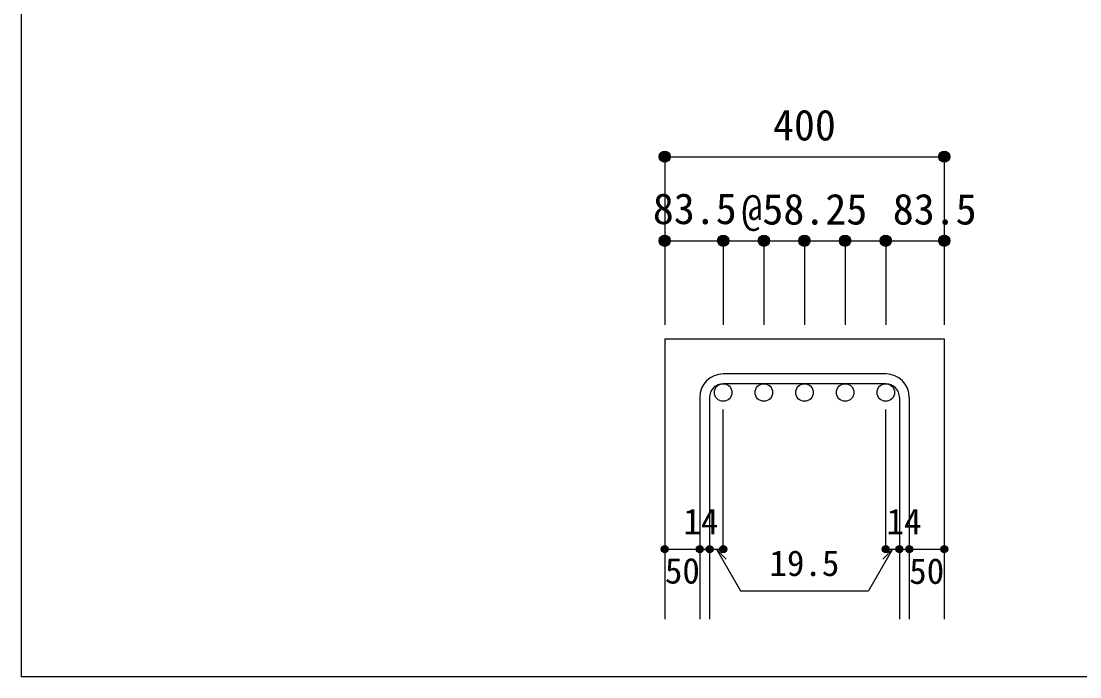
# Model space of a CAD drawing. Units: millimetres at full size, sheet at 1:20. Extents: x -3982 to 3969, y -2797 to 2801.
# Drawn here: x -3982 to -2471, y -2797 to -1861 of the extents above; entities that cross this region are included whole.
import ezdxf
from ezdxf.enums import TextEntityAlignment as Align

# ---------------------------------------------------------------- set-up
doc = ezdxf.new("R2010")
doc.units = ezdxf.units.MM
doc.header["$LTSCALE"] = 20
doc.header["$PDMODE"] = 32
doc.header["$PDSIZE"] = 10
for name, color, linetype in [('6-1_躯体線', 2, 'Continuous'), ('6-5_梁主筋', 7, 'Continuous'), ('6-6_S.T.P.', 7, 'Continuous'), ('6-D_寸法', 4, 'Continuous'), ('F-0_枠', 6, 'Continuous')]:
    doc.layers.add(name, color=color, linetype=linetype)
doc.styles.add('ＭＳ ゴシック', font='')
doc.styles.get('ＭＳ ゴシック').set_extended_font_data('MS Gothic')

msp = doc.modelspace()

# ---------------------------------------------------------------- linework, layer by layer
at = {"layer": '6-1_躯体線'}
for p, q in [((-3063.37, -2314.67), (-3063.37, -2714.67)), ((-3063.37, -2314.67), (-2664.37, -2314.67)), ((-2664.37, -2314.67), (-2664.37, -2714.67))]:
    msp.add_line(p, q, dxfattribs=at)
at = {"layer": '6-5_梁主筋', "color": 3}
for centre in [(-2979.87, -2391.17), (-2921.87, -2391.17), (-2863.87, -2391.17), (-2805.87, -2391.17), (-2747.87, -2391.17)]:
    msp.add_circle(centre, 12.5, dxfattribs=at)
at = {"layer": '6-6_S.T.P.'}
for p, q in [((-2747.87, -2364.67), (-2979.87, -2364.67)), ((-2747.87, -2378.67), (-2979.87, -2378.67)), ((-3013.37, -2398.17), (-3013.37, -2714.67)), ((-2999.37, -2398.17), (-2999.37, -2714.67)), ((-2728.37, -2398.17), (-2728.37, -2714.67)), ((-2714.37, -2398.17), (-2714.37, -2714.67))]:
    msp.add_line(p, q, dxfattribs=at)
for centre, radius, start, end in [((-2979.87, -2398.17), 33.5, 90, 180), ((-2747.87, -2398.17), 33.5, 0, 90), ((-2979.87, -2398.17), 19.5, 90, 180), ((-2747.87, -2398.17), 19.5, 0, 90)]:
    msp.add_arc(centre, radius, start, end, dxfattribs=at)
at = {"layer": '6-D_寸法'}
for p, q in [((-3063.37, -2054.67), (-3063.37, -2174.67)), ((-3063.37, -2054.67), (-2664.37, -2054.67)), ((-2664.37, -2054.67), (-2664.37, -2174.67)), ((-3063.37, -2174.67), (-2979.87, -2174.67)), ((-3063.37, -2174.67), (-3063.37, -2294.67)), ((-2979.87, -2174.67), (-2979.87, -2294.67)), ((-2979.87, -2174.67), (-2863.87, -2174.67)), ((-2921.87, -2174.67), (-2921.87, -2294.67)), ((-2863.87, -2174.67), (-2747.87, -2174.67)), ((-2863.87, -2174.67), (-2863.87, -2294.67)), ((-2805.87, -2174.67), (-2805.87, -2294.67)), ((-2747.87, -2174.67), (-2747.87, -2294.67)), ((-2747.87, -2174.67), (-2664.37, -2174.67)), ((-2664.37, -2174.67), (-2664.37, -2294.67)), ((-2979.87, -2614.67), (-2979.87, -2415.34)), ((-2747.87, -2614.67), (-2747.87, -2415.34)), ((-3063.37, -2614.67), (-3013.37, -2614.67)), ((-3013.37, -2614.67), (-2979.87, -2614.67)), ((-2989.62, -2614.67), (-2975.48, -2628.81)), ((-2989.62, -2614.67), (-2955.39, -2673.95)), ((-2738.12, -2614.67), (-2772.34, -2673.95)), ((-2738.12, -2614.67), (-2752.26, -2628.81)), ((-2747.87, -2614.67), (-2664.37, -2614.67)), ((-2728.37, -2614.67), (-2714.37, -2614.67)), ((-2955.39, -2673.95), (-2772.34, -2673.95))]:
    msp.add_line(p, q, dxfattribs=at)
msp.add_lwpolyline([(-2664.37, -2054.67), (-2664.37, -2174.67), (-2664.37, -2294.67)], dxfattribs=at)
for centre, radius in [((-3063.37, -2054.67), 8), ((-3063.37, -2054.67), 7.2), ((-3063.37, -2054.67), 6.4), ((-3063.37, -2054.67), 5.6), ((-3063.37, -2054.67), 4.8), ((-3063.37, -2054.67), 4), ((-3063.37, -2054.67), 3.2), ((-3063.37, -2054.67), 2.4), ((-3063.37, -2054.67), 1.6), ((-3063.37, -2054.67), 0.8), ((-2664.37, -2054.67), 8), ((-2664.37, -2054.67), 7.2), ((-2664.37, -2054.67), 6.4), ((-2664.37, -2054.67), 5.6), ((-2664.37, -2054.67), 4.8), ((-2664.37, -2054.67), 4), ((-2664.37, -2054.67), 3.2), ((-2664.37, -2054.67), 2.4), ((-2664.37, -2054.67), 1.6), ((-2664.37, -2054.67), 0.8), ((-3063.37, -2174.67), 8), ((-3063.37, -2174.67), 7.2), ((-3063.37, -2174.67), 6.4), ((-3063.37, -2174.67), 5.6), ((-3063.37, -2174.67), 4.8), ((-3063.37, -2174.67), 4), ((-3063.37, -2174.67), 3.2), ((-3063.37, -2174.67), 2.4), ((-3063.37, -2174.67), 1.6), ((-3063.37, -2174.67), 0.8), ((-2979.87, -2174.67), 8), ((-2979.87, -2174.67), 7.2), ((-2979.87, -2174.67), 6.4), ((-2979.87, -2174.67), 5.6), ((-2979.87, -2174.67), 4.8), ((-2979.87, -2174.67), 4), ((-2979.87, -2174.67), 3.2), ((-2979.87, -2174.67), 2.4), ((-2979.87, -2174.67), 1.6), ((-2979.87, -2174.67), 0.8), ((-2921.87, -2174.67), 8), ((-2921.87, -2174.67), 7.2), ((-2921.87, -2174.67), 6.4), ((-2921.87, -2174.67), 5.6), ((-2921.87, -2174.67), 4.8), ((-2921.87, -2174.67), 4), ((-2921.87, -2174.67), 3.2), ((-2921.87, -2174.67), 2.4), ((-2921.87, -2174.67), 1.6), ((-2921.87, -2174.67), 0.8), ((-2863.87, -2174.67), 8), ((-2863.87, -2174.67), 7.2), ((-2863.87, -2174.67), 6.4), ((-2863.87, -2174.67), 5.6), ((-2863.87, -2174.67), 4.8), ((-2863.87, -2174.67), 4), ((-2863.87, -2174.67), 3.2), ((-2863.87, -2174.67), 2.4), ((-2863.87, -2174.67), 1.6), ((-2863.87, -2174.67), 0.8), ((-2805.87, -2174.67), 8), ((-2805.87, -2174.67), 7.2), ((-2805.87, -2174.67), 6.4), ((-2805.87, -2174.67), 5.6), ((-2805.87, -2174.67), 4.8), ((-2805.87, -2174.67), 4), ((-2805.87, -2174.67), 3.2), ((-2805.87, -2174.67), 2.4), ((-2805.87, -2174.67), 1.6), ((-2805.87, -2174.67), 0.8), ((-2747.87, -2174.67), 8), ((-2747.87, -2174.67), 7.2), ((-2747.87, -2174.67), 6.4), ((-2747.87, -2174.67), 5.6), ((-2747.87, -2174.67), 4.8), ((-2747.87, -2174.67), 4), ((-2747.87, -2174.67), 3.2), ((-2747.87, -2174.67), 2.4), ((-2747.87, -2174.67), 1.6), ((-2747.87, -2174.67), 0.8), ((-2664.37, -2174.67), 8), ((-2664.37, -2174.67), 7.2), ((-2664.37, -2174.67), 6.4), ((-2664.37, -2174.67), 5.6), ((-2664.37, -2174.67), 4.8), ((-2664.37, -2174.67), 4), ((-2664.37, -2174.67), 3.2), ((-2664.37, -2174.67), 2.4), ((-2664.37, -2174.67), 1.6), ((-2664.37, -2174.67), 0.8), ((-3063.37, -2614.67), 4), ((-3063.37, -2614.67), 3.6), ((-3063.37, -2614.67), 3.2), ((-3063.37, -2614.67), 2.8), ((-3063.37, -2614.67), 2.4), ((-3063.37, -2614.67), 2), ((-3063.37, -2614.67), 1.6), ((-3063.37, -2614.67), 1.2), ((-3063.37, -2614.67), 0.8), ((-3013.37, -2614.67), 4), ((-3013.37, -2614.67), 3.6), ((-3013.37, -2614.67), 3.2), ((-3013.37, -2614.67), 2.8), ((-3013.37, -2614.67), 2.4), ((-3013.37, -2614.67), 2), ((-3013.37, -2614.67), 1.6), ((-3013.37, -2614.67), 1.2), ((-3013.37, -2614.67), 0.8), ((-2999.37, -2614.67), 4), ((-2999.37, -2614.67), 3.6), ((-2999.37, -2614.67), 3.2), ((-2999.37, -2614.67), 2.8), ((-2999.37, -2614.67), 2.4), ((-2999.37, -2614.67), 2), ((-2999.37, -2614.67), 1.6), ((-2999.37, -2614.67), 1.2), ((-2999.37, -2614.67), 0.8), ((-2979.87, -2614.67), 4), ((-2979.87, -2614.67), 3.6), ((-2979.87, -2614.67), 3.2), ((-2979.87, -2614.67), 2.8), ((-2979.87, -2614.67), 2.4), ((-2979.87, -2614.67), 2), ((-2979.87, -2614.67), 1.6), ((-2979.87, -2614.67), 1.2), ((-2979.87, -2614.67), 0.8), ((-2747.87, -2614.67), 4), ((-2747.87, -2614.67), 3.6), ((-2747.87, -2614.67), 3.2), ((-2747.87, -2614.67), 2.8), ((-2747.87, -2614.67), 2.4), ((-2747.87, -2614.67), 2), ((-2747.87, -2614.67), 1.6), ((-2747.87, -2614.67), 1.2), ((-2747.87, -2614.67), 0.8), ((-2728.37, -2614.67), 4), ((-2728.37, -2614.67), 3.6), ((-2728.37, -2614.67), 3.2), ((-2728.37, -2614.67), 2.8), ((-2728.37, -2614.67), 2.4), ((-2728.37, -2614.67), 2), ((-2728.37, -2614.67), 1.6), ((-2728.37, -2614.67), 1.2), ((-2728.37, -2614.67), 0.8), ((-2714.37, -2614.67), 4), ((-2714.37, -2614.67), 3.6), ((-2714.37, -2614.67), 3.2), ((-2714.37, -2614.67), 2.8), ((-2714.37, -2614.67), 2.4), ((-2714.37, -2614.67), 2), ((-2714.37, -2614.67), 1.6), ((-2714.37, -2614.67), 1.2), ((-2714.37, -2614.67), 0.8), ((-2664.37, -2614.67), 4), ((-2664.37, -2614.67), 3.6), ((-2664.37, -2614.67), 3.2), ((-2664.37, -2614.67), 2.8), ((-2664.37, -2614.67), 2.4), ((-2664.37, -2614.67), 2), ((-2664.37, -2614.67), 1.6), ((-2664.37, -2614.67), 1.2), ((-2664.37, -2614.67), 0.8), ((-3063.37, -2614.67), 0.4), ((-3013.37, -2614.67), 0.4), ((-2999.37, -2614.67), 0.4), ((-2979.87, -2614.67), 0.4), ((-2747.87, -2614.67), 0.4), ((-2728.37, -2614.67), 0.4), ((-2714.37, -2614.67), 0.4), ((-2664.37, -2614.67), 0.4)]:
    msp.add_circle(centre, radius, dxfattribs=at)
at = {"layer": '6-D_寸法', "color": 7}
for p in [(-3063.37, -2054.67), (-3063.37, -2054.67), (-2664.37, -2054.67), (-2664.37, -2054.67), (-3063.37, -2174.67), (-2979.87, -2174.67), (-2921.87, -2174.67), (-2863.87, -2174.67), (-2805.87, -2174.67), (-2747.87, -2174.67), (-2664.37, -2174.67), (-3063.37, -2614.67), (-3013.37, -2614.67), (-2999.37, -2614.67), (-2979.87, -2614.67), (-2747.87, -2614.67), (-2728.37, -2614.67), (-2714.37, -2614.67), (-2664.37, -2614.67)]:
    msp.add_point(p, dxfattribs=at)
at = {"layer": 'F-0_枠'}
for p in [(-3981.92, 2800.77), (3969.4, -2796.83)]:
    msp.add_line(p, (-3981.92, -2796.83), dxfattribs=at)

# ---------------------------------------------------------------- texts
at = {"layer": '6-D_寸法', "style": 'ＭＳ ゴシック'}
for s, height, p in [('400', 43.99, (-2908.87, -2044.67)), ('83.5', 43.99, (-3080.32, -2164.01)), ('@58.25', 43.99, (-2953.87, -2164.67)), ('83.5', 43.99, (-2737.87, -2164.67)), ('14', 36.66, (-3036.68, -2604.6)), ('14', 36.66, (-2746.76, -2604.67)), ('50', 36.66, (-3063.11, -2674.77)), ('19.5', 36.66, (-2913.87, -2663.95)), ('50', 36.66, (-2714.37, -2675.22))]:
    msp.add_text(s, height=height, dxfattribs=at).set_placement(p, align=Align.BOTTOM_LEFT)

doc.saveas('drawing.dxf')
